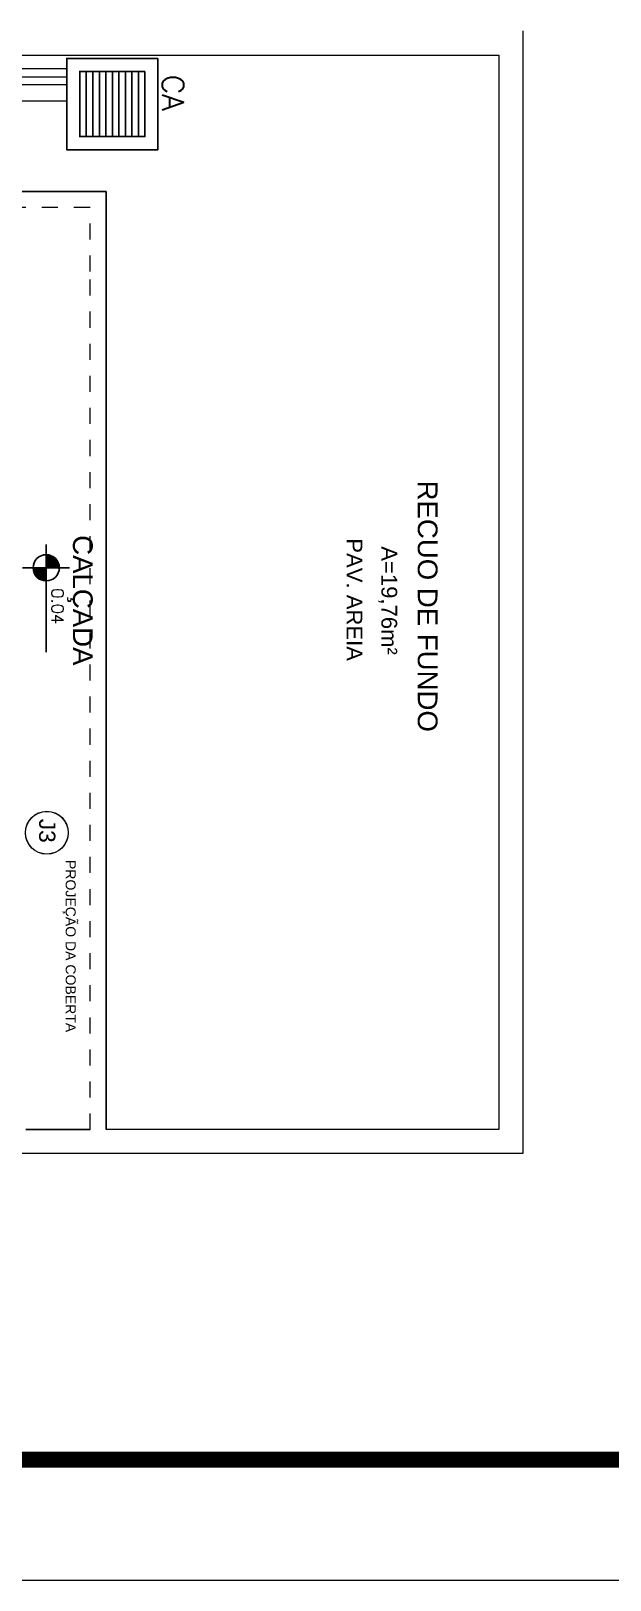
# Model space of a CAD drawing. Header units: millimetres. Extents: x 1345 to 2117, y 1214 to 1365.
# Drawn here: x 1959.05 to 1962.67, y 1251.49 to 1261.15 of the extents above; entities that cross this region are included whole.
import ezdxf

# ---------------------------------------------------------------- set-up
doc = ezdxf.new("R2010")
doc.units = ezdxf.units.MM
doc.header["$LTSCALE"] = 0.5
doc.linetypes.add('HIDDEN2', pattern=[0.1875, 0.125, -0.0625])
for name, color, linetype in [('02', 2, 'Continuous'), ('ARCO', 7, 'HIDDEN2'), ('DIVERSOS', 4, 'Continuous'), ('parede', 2, 'Continuous'), ('PISO', 8, 'Continuous'), ('SIMBOLOS_SANITÁRIO', 4, 'Continuous'), ('TEXTO2', 3, 'Continuous'), ('TUBULAÇÃO_ESGOTO', 6, 'Continuous'), ('TXT_0', 7, 'Continuous')]:
    doc.layers.add(name, color=color, linetype=linetype)
doc.styles.add('ADITIVOCAD', font='ROMANS.shx')
doc.styles.add('ROMANS', font='romans', dxfattribs={"height": 0.1})
doc.styles.add('SANSSERIF', font='sas_____.pfb', dxfattribs={"height": 1})
doc.styles.get("Standard").update_dxf_attribs({"font": 'arial.ttf'})

# ---------------------------------------------------------------- blocks, each defined once
blk = doc.blocks.new('Adc_nivelpl')
h = blk.add_hatch()
h.set_pattern_fill('_U', color=256, scale=0.005, angle=45, style=0, double=1)
h.set_pattern_definition([(45, (-5.8772514, -3.5161936), (-0.003535534, 0.003535534), []), (135, (-5.8772514, -3.5161936), (-0.003535534, -0.003535534), [])])
h.paths.add_polyline_path([(0.195, -0.087, 0.414214), (0.087, -0.195), (0.195, -0.195)])
h.paths.add_polyline_path([(0.195, -0.195), (0.195, -0.304, 0.414214), (0.304, -0.195)])
for p, q in [((0.195, 0), (0.195, -0.391)), ((0.896, -0.195), (0, -0.195))]:
    blk.add_line(p, q)
blk.add_circle((0.195, -0.195), 0.109)
at = {"flags": 8}
blk.add_attdef('NIVEL', (0.364, -0.15), '', height=0.1, dxfattribs=at)
blk = doc.blocks.new('AA')
at = {"layer": 'SIMBOLOS_SANITÁRIO'}
for p, q in [((1657.006, 1303.836), (1657.506, 1303.836)), ((1657.006, 1303.786), (1657.506, 1303.786)), ((1657.006, 1303.736), (1657.506, 1303.736)), ((1657.006, 1303.686), (1657.506, 1303.686)), ((1657.006, 1303.636), (1657.506, 1303.636)), ((1657.006, 1303.586), (1657.506, 1303.586)), ((1657.006, 1303.536), (1657.506, 1303.536)), ((1657.006, 1303.486), (1657.506, 1303.486)), ((1657.006, 1303.436), (1657.506, 1303.436))]:
    blk.add_line(p, q, dxfattribs=at)
for points in [[(1656.906, 1303.986), (1657.606, 1303.986), (1657.606, 1303.286), (1656.906, 1303.286)], [(1657.006, 1303.886), (1657.506, 1303.886), (1657.506, 1303.386), (1657.006, 1303.386)]]:
    blk.add_lwpolyline(points, close=True, dxfattribs=at)

msp = doc.modelspace()

# ---------------------------------------------------------------- linework, layer by layer
at = {"color": 8, "linetype": 'ByBlock'}
for p, q in [((1959.5226, 1260.1503), (1954.2558, 1260.1503)), ((1959.5226, 1259.6503), (1959.5226, 1260.1503)), ((1959.5226, 1254.3003), (1959.5226, 1259.6503)), ((1959.0226, 1254.3003), (1959.4226, 1254.3003))]:
    msp.add_line(p, q, dxfattribs=at)
at = {"layer": '02', "color": 8, "lineweight": 18}
for p, q in [((1958.0226, 1261.0003), (1959.1226, 1261.0003)), ((1953.6906, 1260.7142), (1959.2781, 1260.7142))]:
    msp.add_line(p, q, dxfattribs=at)
at = {"layer": '02', "lineweight": 18}
msp.add_lwpolyline([(1932.0462, 1251.492), (1993.2462, 1251.492), (1993.2462, 1296.042), (1932.0462, 1296.042)], close=True, dxfattribs=at)
at = {"layer": '02', "lineweight": 18, "const_width": 0.1}
msp.add_lwpolyline([(1932.7962, 1252.242), (1992.4962, 1252.242), (1992.4962, 1295.292), (1932.7962, 1295.292)], close=True, dxfattribs=at)
at = {"layer": 'ARCO', "color": 8, "lineweight": 18}
for p, q in [((1959.4226, 1260.0503), (1954.2558, 1260.0503)), ((1959.4226, 1259.6503), (1959.4226, 1260.0503)), ((1959.4226, 1254.3003), (1959.4226, 1259.6503))]:
    msp.add_line(p, q, dxfattribs=at)
at = {"layer": 'parede', "color": 8, "lineweight": 18}
for p, q in [((1962.1226, 1261.1503), (1962.1226, 1254.1503)), ((1958.7818, 1261.0003), (1961.9726, 1261.0003)), ((1961.9726, 1261.0003), (1961.9726, 1254.3003)), ((1959.4226, 1254.3003), (1959.0226, 1254.3003)), ((1961.9726, 1254.3003), (1959.5226, 1254.3003)), ((1962.1226, 1254.1503), (1937.1226, 1254.1503))]:
    msp.add_line(p, q, dxfattribs=at)
at = {"layer": 'PISO', "lineweight": 18}
for centre in [(1959.153, 1256.1503), (1959.1538, 1256.1519)]:
    msp.add_circle(centre, 0.1333, dxfattribs=at)
at = {"layer": 'TUBULAÇÃO_ESGOTO', "lineweight": 18}
for p, q in [((1959.2781, 1260.9152), (1951.9234, 1260.9152)), ((1951.9234, 1260.8651), (1959.2781, 1260.8652)), ((1959.2781, 1260.8152), (1951.9234, 1260.8152))]:
    msp.add_line(p, q, dxfattribs=at)

# ---------------------------------------------------------------- block references
at = {"layer": 'DIVERSOS', "lineweight": 18, "xscale": 0.8128461690721451, "yscale": 0.8128461690721451, "zscale": 0.8128461690721451, "rotation": 270}
msp.add_blockref('AA', (899.9067, 2607.7888), dxfattribs=at)
at = {"layer": 'TXT_0', "lineweight": 18}
ref = msp.add_blockref('Adc_nivelpl', (1959.2955, 1257.9494), dxfattribs=dict(at, xscale=0.75, yscale=0.75, zscale=0.75, rotation=270))
ref.add_attrib('NIVEL', '0.04', (1959.183, 1257.6763), dxfattribs={"height": 0.075, "rotation": 270, "style": 'ADITIVOCAD', "flags": 8})

# ---------------------------------------------------------------- texts
at = {"layer": 'DIVERSOS', "lineweight": 18, "insert": (1959.2063, 1256.2382), "char_height": 0.10106, "width": 0.373078, "attachment_point": 1, "rotation": 270}
msp.add_mtext('{\\C3;J3}', dxfattribs=at)
at = {"layer": 'PISO', "lineweight": 18, "style": 'SANSSERIF'}
msp.add_text('PROJEÇÃO DA COBERTA', height=0.062598, rotation=270, dxfattribs=at).set_placement((1959.2707, 1255.9814))
at = {"layer": 'SIMBOLOS_SANITÁRIO', "lineweight": 18, "style": 'ROMANS'}
msp.add_text('CA', height=0.135, rotation=270, dxfattribs=at).set_placement((1959.8726, 1260.8771))
at = {"layer": 'TEXTO2', "color": 8, "lineweight": 18, "style": 'SANSSERIF'}
for s, p in [('RECUO DE FUNDO', (1961.4677, 1258.347)), ('CALÇADA', (1959.3162, 1258.0066))]:
    msp.add_text(s, height=0.12312, rotation=270, dxfattribs=at).set_placement(p)
at = {"layer": 'TXT_0', "lineweight": 18, "style": 'SANSSERIF'}
for s, p in [('PAV. AREIA', (1961.0232, 1257.9871)), ('A=19,76m²', (1961.2406, 1257.9373))]:
    msp.add_text(s, height=0.0985, rotation=270, dxfattribs=at).set_placement(p)

doc.saveas('drawing.dxf')
